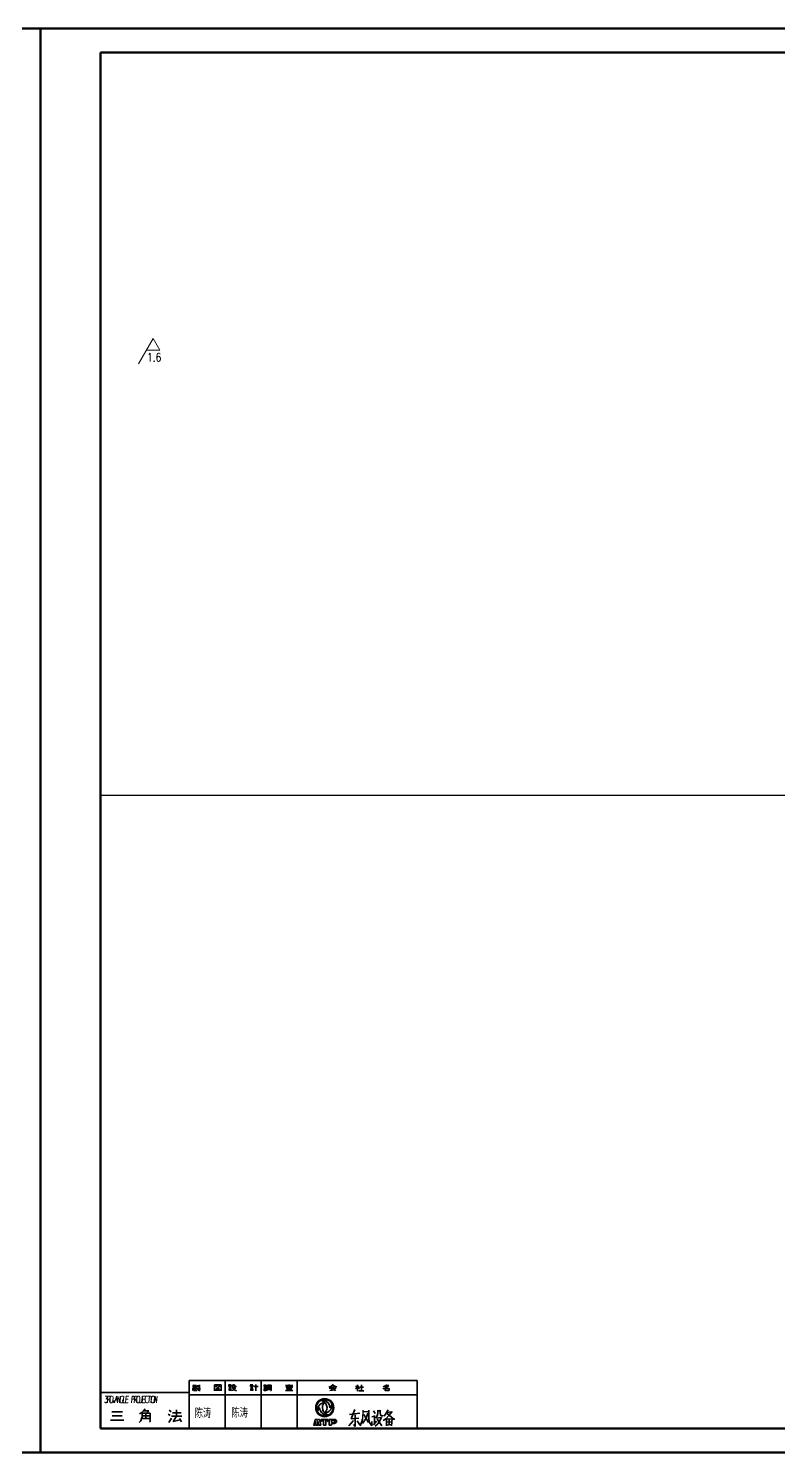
# Model space of a CAD drawing. Header units: millimetres. Extents: x 1333 to 104182, y -62616 to -5704.
# Drawn here: x 48868 to 49181, y -62616 to -62022 of the extents above; entities that cross this region are included whole.
import ezdxf
from ezdxf.enums import TextEntityAlignment as Align

# ---------------------------------------------------------------- set-up
doc = ezdxf.new("R2010")
doc.units = ezdxf.units.MM
doc.header["$LTSCALE"] = 0.5
for name, color, linetype in [('08', 1, 'Continuous'), ('11', 3, 'Continuous'), ('SHM_LABEL', 40, 'Continuous')]:
    doc.layers.add(name, color=color, linetype=linetype)
doc.styles.add('KAI', font='simplex.shx', dxfattribs={"width": 0.8, "bigfont": 'extfont.shx'})
doc.styles.get("Standard").update_dxf_attribs({"font": 'simplex.shx'})

# ---------------------------------------------------------------- blocks, each defined once
blk = doc.blocks.new('999')
at = {"color": 7, "lineweight": 70}
for p, q in [((73402, -11943.1), (73402, -10161.1)), ((73402, -10161.1), (75925, -10161.1)), ((75925, -10161.1), (75925, -11943.1)), ((73477, -11913.1), (73477, -10191.1)), ((73477, -10191.1), (75895, -10191.1)), ((75895, -11913.1), (73477, -11913.1)), ((75925, -11943.1), (73402, -11943.1))]:
    blk.add_line(p, q, dxfattribs=at)
at = {"color": 7, "lineweight": 35}
for p, q in [((73588, -11853.1), (73873, -11853.1)), ((73633, -11853.1), (73633, -11913.1)), ((73678, -11853.1), (73678, -11913.1)), ((73689.3, -11862.6), (73689.3, -11864.6)), ((73690.7, -11865.7), (73689.8, -11865.5)), ((73690.7, -11858.7), (73690.7, -11865.7)), ((73708.3, -11859.2), (73717.8, -11859.2)), ((73708.3, -11865.5), (73717.7, -11865.5)), ((73713, -11859.2), (73708.8, -11861.6)), ((73710.5, -11865.5), (73710.5, -11862.1)), ((73710.5, -11862.1), (73715.6, -11862.1)), ((73710.5, -11863.2), (73715.6, -11863.2)), ((73710.5, -11864.5), (73715.6, -11864.5)), ((73713, -11857.8), (73713, -11861.6)), ((73713, -11859.2), (73717.7, -11861.9)), ((73715.6, -11862.1), (73715.6, -11865.5)), ((73723, -11853.1), (73723, -11913.1)), ((73765, -11860.3), (73762.7, -11861.3)), ((73763.1, -11862.4), (73771.9, -11862.4)), ((73763.9, -11865.6), (73770.4, -11864.8)), ((73767.9, -11858.2), (73765, -11860.3)), ((73765.2, -11861.2), (73769.6, -11861.2)), ((73766.9, -11862.4), (73765.8, -11865.4)), ((73767.6, -11858.4), (73769.7, -11859.9)), ((73769.4, -11863.4), (73771.1, -11865.8)), ((73769.7, -11859.9), (73772.6, -11861.1)), ((73798.7, -11861.9), (73796, -11863.4)), ((73796.2, -11860.3), (73800.1, -11860.3)), ((73798.5, -11858.5), (73798.5, -11860.3)), ((73800.1, -11860.3), (73798.7, -11861.9)), ((73798.7, -11861.9), (73800.8, -11863.3)), ((73798.7, -11861.9), (73798.7, -11866.3)), ((73800.3, -11865.8), (73806.3, -11865.8)), ((73800.9, -11861.3), (73805.8, -11861.3)), ((73803.4, -11858.6), (73803.4, -11865.8)), ((73833.2, -11862.4), (73830.3, -11863.4)), ((73833.8, -11859.3), (73830.7, -11860.9)), ((73832.5, -11860), (73834.6, -11861.6)), ((73833, -11862.9), (73838.3, -11862.9)), ((73833, -11865.8), (73833, -11862.9)), ((73833, -11865.4), (73838.3, -11865.4)), ((73836.1, -11860.7), (73833.2, -11862.4)), ((73835, -11858.3), (73833.8, -11859.3)), ((73833.8, -11859.3), (73837.7, -11859.3)), ((73837.7, -11859.3), (73836.1, -11860.7)), ((73838.3, -11862.9), (73838.3, -11865.7)), ((73873, -11853.1), (73873, -11913.1)), ((73477, -11868.1), (73588, -11868.1)), ((73588, -11871.1), (73873, -11871.1)), ((73743.7, -11908.7), (73745.5, -11901.6)), ((73745.6, -11901.6), (73747.8, -11901.6)), ((73745.8, -11903.8), (73747, -11908.7)), ((73747.8, -11901.6), (73748.2, -11903.1)), ((73748.6, -11901.6), (73748.2, -11903.1)), ((73748.8, -11903.7), (73748.5, -11904.5)), ((73750.9, -11901.6), (73748.6, -11901.6)), ((73750, -11908.7), (73748.8, -11903.7)), ((73752.7, -11908.7), (73750.9, -11901.6)), ((73752.9, -11901.6), (73762, -11901.6)), ((73752.9, -11901.6), (73752.9, -11904.2)), ((73752.9, -11904.2), (73756, -11902.3)), ((73756, -11908.7), (73756, -11902.3)), ((73758.9, -11908.7), (73758.9, -11902.3)), ((73762, -11904.2), (73758.9, -11902.3)), ((73762, -11901.6), (73762, -11904.2)), ((73763.2, -11901.6), (73769.7, -11901.6)), ((73763.2, -11908.7), (73763.2, -11901.6)), ((73766.1, -11902.8), (73768.7, -11902.8)), ((73766.1, -11905.6), (73766.1, -11902.8)), ((73743.3, -11908.7), (73746.1, -11908.7)), ((73745.3, -11905.4), (73746, -11908.7)), ((73749.5, -11908.7), (73747, -11908.7)), ((73748.5, -11904.5), (73749.5, -11908.7)), ((73752.7, -11908.7), (73750, -11908.7)), ((73756, -11908.7), (73758.9, -11908.7)), ((73766.1, -11908.7), (73763.2, -11908.7)), ((73766.1, -11905.6), (73768.7, -11905.6)), ((73766.1, -11906.7), (73769.7, -11906.7)), ((73766.1, -11908.7), (73766.1, -11906.7))]:
    blk.add_line(p, q, dxfattribs=at)
at = {"color": 7, "lineweight": 35, "ltscale": 0.125}
blk.add_line((73588, -11868.1), (73588, -11853.1), dxfattribs=at)
at = {"color": 7, "lineweight": 35, "ltscale": 0.085229}
blk.add_line((73591.7, -11863.4), (73602, -11863.4), dxfattribs=at)
at = {"color": 7, "lineweight": 35, "ltscale": 0.027653}
blk.add_line((73595.2, -11864.3), (73591.9, -11865), dxfattribs=at)
at = {"color": 7, "lineweight": 35, "ltscale": 0.044715}
blk.add_line((73592.2, -11860.5), (73597.6, -11860.5), dxfattribs=at)
at = {"color": 7, "lineweight": 35, "ltscale": 0.012385}
blk.add_line((73593.6, -11858.5), (73592.8, -11859.8), dxfattribs=at)
at = {"color": 7, "lineweight": 35, "ltscale": 0.032741}
blk.add_line((73593.1, -11859.3), (73597.1, -11859.3), dxfattribs=at)
at = {"color": 7, "lineweight": 35, "ltscale": 0.011821}
blk.add_line((73593.2, -11862.9), (73593.2, -11861.4), dxfattribs=at)
at = {"color": 7, "lineweight": 35, "ltscale": 0.030435}
blk.add_line((73593.2, -11861.4), (73596.8, -11861.5), dxfattribs=at)
at = {"color": 7, "lineweight": 35, "ltscale": 0.032907}
blk.add_line((73593.6, -11866), (73597.5, -11865.6), dxfattribs=at)
at = {"color": 7, "lineweight": 35, "ltscale": 0.038324}
blk.add_line((73595, -11858.5), (73595, -11863.1), dxfattribs=at)
at = {"color": 7, "lineweight": 35, "ltscale": 0.015919}
blk.add_line((73596.9, -11863.4), (73595.2, -11864.3), dxfattribs=at)
at = {"color": 7, "lineweight": 35, "ltscale": 0.013156}
blk.add_line((73595.2, -11864.3), (73595.2, -11865.8), dxfattribs=at)
at = {"color": 7, "lineweight": 35, "ltscale": 0.003058}
blk.add_line((73596.5, -11863), (73596.2, -11863), dxfattribs=at)
at = {"color": 7, "lineweight": 35, "ltscale": 0.003768}
blk.add_line((73596.8, -11862.6), (73596.5, -11863), dxfattribs=at)
at = {"color": 7, "lineweight": 35, "ltscale": 0.009536}
blk.add_line((73596.8, -11861.5), (73596.8, -11862.6), dxfattribs=at)
at = {"color": 7, "lineweight": 35, "ltscale": 0.008582}
blk.add_line((73597.4, -11862.5), (73597.4, -11863.5), dxfattribs=at)
at = {"color": 7, "lineweight": 35, "ltscale": 0.014683}
blk.add_line((73597.4, -11863.5), (73598.6, -11864.8), dxfattribs=at)
at = {"color": 7, "lineweight": 35, "ltscale": 0.01925}
blk.add_line((73600.7, -11863.8), (73598.6, -11864.8), dxfattribs=at)
at = {"color": 7, "lineweight": 35, "ltscale": 0.015107}
blk.add_line((73598.6, -11864.8), (73600.3, -11865.4), dxfattribs=at)
at = {"color": 7, "lineweight": 35, "ltscale": 0.025931}
blk.add_line((73598.9, -11858.8), (73598.9, -11861.9), dxfattribs=at)
at = {"color": 7, "lineweight": 35, "ltscale": 0.00304}
blk.add_line((73600.6, -11862.7), (73600.2, -11862.7), dxfattribs=at)
at = {"color": 7, "lineweight": 35, "ltscale": 0.011018}
blk.add_line((73600.3, -11865.4), (73601.6, -11865.6), dxfattribs=at)
at = {"color": 7, "lineweight": 35, "ltscale": 0.003388}
blk.add_line((73600.9, -11862.4), (73600.6, -11862.7), dxfattribs=at)
at = {"color": 7, "lineweight": 35, "ltscale": 0.033368}
blk.add_line((73600.9, -11858.4), (73600.9, -11862.4), dxfattribs=at)
at = {"color": 7, "lineweight": 35, "ltscale": 0.070776}
for p, q in [((73619.5, -11858.3), (73628, -11858.3)), ((73619.5, -11865.2), (73628, -11865.2))]:
    blk.add_line(p, q, dxfattribs=at)
at = {"color": 7, "lineweight": 35, "ltscale": 0.062347}
blk.add_line((73619.5, -11858.3), (73619.5, -11865.8), dxfattribs=at)
at = {"color": 7, "lineweight": 35, "ltscale": 0.016097}
blk.add_line((73622.9, -11863.5), (73621.1, -11864.3), dxfattribs=at)
at = {"color": 7, "lineweight": 35, "ltscale": 0.013534}
blk.add_line((73621.2, -11859.7), (73622.1, -11861), dxfattribs=at)
at = {"color": 7, "lineweight": 35, "ltscale": 0.035448}
blk.add_line((73622.1, -11861.6), (73625.8, -11863.7), dxfattribs=at)
at = {"color": 7, "lineweight": 35, "ltscale": 0.029906}
blk.add_line((73625.4, -11860.9), (73622.9, -11863.5), dxfattribs=at)
at = {"color": 7, "lineweight": 35, "ltscale": 0.012539}
blk.add_line((73623.5, -11859), (73623.7, -11860.5), dxfattribs=at)
at = {"color": 7, "lineweight": 35, "ltscale": 0.013951}
blk.add_line((73626.4, -11859.6), (73625.4, -11860.9), dxfattribs=at)
at = {"color": 7, "lineweight": 35, "ltscale": 0.063303}
blk.add_line((73628, -11858.3), (73628, -11865.9), dxfattribs=at)
at = {"color": 7, "lineweight": 35, "ltscale": 0.036719}
for p, q in [((73636.8, -11859.6), (73641.2, -11859.6)), ((73664, -11859.6), (73668.4, -11859.6)), ((73680.9, -11859.8), (73685.3, -11859.8))]:
    blk.add_line(p, q, dxfattribs=at)
at = {"color": 7, "lineweight": 35, "ltscale": 0.025879}
for p, q in [((73637.2, -11858.4), (73640.3, -11858.4)), ((73664.4, -11858.4), (73667.5, -11858.4))]:
    blk.add_line(p, q, dxfattribs=at)
at = {"color": 7, "lineweight": 35, "ltscale": 0.025122}
blk.add_line((73637.4, -11860.9), (73640.5, -11860.9), dxfattribs=at)
at = {"color": 7, "lineweight": 35, "ltscale": 0.024927}
for p, q in [((73637.4, -11862.2), (73640.4, -11862.2)), ((73664.6, -11862.2), (73667.6, -11862.2))]:
    blk.add_line(p, q, dxfattribs=at)
at = {"color": 7, "lineweight": 35, "ltscale": 0.018304}
for p, q in [((73637.8, -11865.6), (73637.8, -11863.4)), ((73665, -11865.6), (73665, -11863.4)), ((73681.9, -11865.8), (73681.9, -11863.6))]:
    blk.add_line(p, q, dxfattribs=at)
at = {"color": 7, "lineweight": 35, "ltscale": 0.019971}
for p, q in [((73637.8, -11863.4), (73640.2, -11863.4)), ((73637.8, -11865.1), (73640.2, -11865.1)), ((73665, -11863.4), (73667.4, -11863.4)), ((73665, -11865.1), (73667.4, -11865.1))]:
    blk.add_line(p, q, dxfattribs=at)
at = {"color": 7, "lineweight": 35, "ltscale": 0.019257}
for p, q in [((73640.2, -11863.4), (73640.2, -11865.7)), ((73684.3, -11863.6), (73684.3, -11865.9))]:
    blk.add_line(p, q, dxfattribs=at)
at = {"color": 7, "lineweight": 35, "ltscale": 0.006976}
blk.add_line((73641.4, -11860.7), (73642.1, -11860.3), dxfattribs=at)
at = {"color": 7, "lineweight": 35, "ltscale": 0.03595}
blk.add_line((73641.4, -11861.7), (73645.8, -11861.7), dxfattribs=at)
at = {"color": 7, "lineweight": 35, "ltscale": 0.013082}
blk.add_line((73642.9, -11865.1), (73641.5, -11865.7), dxfattribs=at)
at = {"color": 7, "lineweight": 35, "ltscale": 0.00629}
blk.add_line((73642.1, -11860.3), (73642.6, -11859.7), dxfattribs=at)
at = {"color": 7, "lineweight": 35, "ltscale": 0.01087}
blk.add_line((73642.6, -11859.7), (73642.6, -11858.4), dxfattribs=at)
at = {"color": 7, "lineweight": 35, "ltscale": 0.017126}
blk.add_line((73642.6, -11858.4), (73644.6, -11858.4), dxfattribs=at)
at = {"color": 7, "lineweight": 35, "ltscale": 0.009218}
blk.add_line((73642.6, -11862.7), (73643.1, -11863.6), dxfattribs=at)
at = {"color": 7, "lineweight": 35, "ltscale": 0.011358}
blk.add_line((73644, -11864.4), (73642.9, -11865.1), dxfattribs=at)
at = {"color": 7, "lineweight": 35, "ltscale": 0.014821}
blk.add_line((73643.1, -11863.6), (73644.5, -11864.7), dxfattribs=at)
at = {"color": 7, "lineweight": 35, "ltscale": 0.014299}
blk.add_line((73645.2, -11863.1), (73644, -11864.4), dxfattribs=at)
at = {"color": 7, "lineweight": 35, "ltscale": 0.022491}
blk.add_line((73644.5, -11864.7), (73647, -11865.8), dxfattribs=at)
at = {"color": 7, "lineweight": 35, "ltscale": 0.014682}
blk.add_line((73644.6, -11858.4), (73644.6, -11860.1), dxfattribs=at)
at = {"color": 7, "lineweight": 35, "ltscale": 0.003426}
blk.add_line((73644.6, -11860.1), (73645, -11860.3), dxfattribs=at)
at = {"color": 7, "lineweight": 35, "ltscale": 0.01073}
blk.add_line((73645, -11860.3), (73646.3, -11860.3), dxfattribs=at)
at = {"color": 7, "lineweight": 35, "ltscale": 0.012738}
blk.add_line((73645.8, -11861.7), (73645.2, -11863.1), dxfattribs=at)
at = {"color": 7, "lineweight": 35, "ltscale": 0.006401}
blk.add_line((73646.3, -11860.3), (73646.7, -11859.7), dxfattribs=at)
at = {"color": 7, "lineweight": 35, "ltscale": 0.02511}
for p, q in [((73664.6, -11860.9), (73667.7, -11860.9)), ((73681.5, -11861.1), (73684.5, -11861.1))]:
    blk.add_line(p, q, dxfattribs=at)
at = {"color": 7, "lineweight": 35, "ltscale": 0.01926}
blk.add_line((73667.4, -11863.4), (73667.4, -11865.7), dxfattribs=at)
at = {"color": 7, "lineweight": 35, "ltscale": 0.045654}
blk.add_line((73668.8, -11860.7), (73674.3, -11860.7), dxfattribs=at)
at = {"color": 7, "lineweight": 35, "ltscale": 0.066437}
blk.add_line((73671.5, -11858), (73671.5, -11865.9), dxfattribs=at)
at = {"color": 7, "lineweight": 35, "ltscale": 0.025867}
blk.add_line((73681.3, -11858.7), (73684.4, -11858.7), dxfattribs=at)
at = {"color": 7, "lineweight": 35, "ltscale": 0.024915}
blk.add_line((73681.5, -11862.4), (73684.5, -11862.4), dxfattribs=at)
at = {"color": 7, "lineweight": 35, "ltscale": 0.019983}
for p, q in [((73681.9, -11863.6), (73684.3, -11863.6)), ((73681.9, -11865.4), (73684.3, -11865.4))]:
    blk.add_line(p, q, dxfattribs=at)
at = {"color": 7, "lineweight": 35, "ltscale": 0.010372}
blk.add_line((73685, -11865.6), (73685.8, -11864.6), dxfattribs=at)
at = {"color": 7, "lineweight": 35, "ltscale": 0.008641}
blk.add_line((73685.8, -11864.6), (73686, -11863.6), dxfattribs=at)
at = {"color": 7, "lineweight": 35, "ltscale": 0.040677}
blk.add_line((73686, -11863.6), (73686, -11858.7), dxfattribs=at)
at = {"color": 7, "lineweight": 35, "ltscale": 0.039233}
blk.add_line((73686, -11858.7), (73690.7, -11858.7), dxfattribs=at)
at = {"color": 7, "lineweight": 35, "ltscale": 0.022327}
for p, q in [((73687, -11860.4), (73689.7, -11860.4)), ((73687, -11861.6), (73689.7, -11861.6))]:
    blk.add_line(p, q, dxfattribs=at)
at = {"color": 7, "lineweight": 35, "ltscale": 0.016611}
blk.add_line((73687, -11864.6), (73687, -11862.6), dxfattribs=at)
at = {"color": 7, "lineweight": 35, "ltscale": 0.018945}
for p, q in [((73687, -11862.6), (73689.3, -11862.6)), ((73687, -11864.2), (73689.3, -11864.2))]:
    blk.add_line(p, q, dxfattribs=at)
at = {"color": 7, "lineweight": 35, "ltscale": 0.018152}
blk.add_line((73688.3, -11859.4), (73688.3, -11861.6), dxfattribs=at)
at = {"color": 7, "lineweight": 35, "ltscale": 0.375}
blk.add_line((73588, -11868.1), (73588, -11913.1), dxfattribs=at)
at = {"color": 7, "lineweight": 35, "ltscale": 0.1401}
blk.add_line((73489.4, -11902.7), (73506.3, -11902.7), dxfattribs=at)
at = {"color": 7, "lineweight": 35, "ltscale": 0.111206}
blk.add_line((73491.3, -11892.3), (73504.7, -11892.3), dxfattribs=at)
at = {"color": 7, "lineweight": 35, "ltscale": 0.104199}
blk.add_line((73491.7, -11897.3), (73504.2, -11897.3), dxfattribs=at)
at = {"color": 7, "lineweight": 35, "ltscale": 0.026955}
blk.add_line((73527.7, -11903.4), (73525.5, -11905.7), dxfattribs=at)
at = {"color": 7, "lineweight": 35, "ltscale": 0.025778}
blk.add_line((73528.6, -11893.1), (73525.9, -11894.6), dxfattribs=at)
at = {"color": 7, "lineweight": 35, "ltscale": 0.02588}
blk.add_line((73528.5, -11900.4), (73527.7, -11903.4), dxfattribs=at)
at = {"color": 7, "lineweight": 35, "ltscale": 0.015901}
blk.add_line((73529, -11898.6), (73528.5, -11900.4), dxfattribs=at)
at = {"color": 7, "lineweight": 35, "ltscale": 0.08938}
blk.add_line((73528.5, -11900.4), (73539.3, -11900.4), dxfattribs=at)
at = {"color": 7, "lineweight": 35, "ltscale": 0.027872}
blk.add_line((73531, -11890.8), (73528.6, -11893.1), dxfattribs=at)
at = {"color": 7, "lineweight": 35, "ltscale": 0.085266}
for p, q in [((73529, -11893.7), (73539.3, -11893.7)), ((73529, -11897.1), (73539.3, -11897.1))]:
    blk.add_line(p, q, dxfattribs=at)
at = {"color": 7, "lineweight": 35, "ltscale": 0.027725}
blk.add_line((73529, -11893.7), (73529, -11897.1), dxfattribs=at)
at = {"color": 7, "lineweight": 35, "ltscale": 0.01272}
blk.add_line((73529, -11897.1), (73529, -11898.6), dxfattribs=at)
at = {"color": 7, "lineweight": 35, "ltscale": 0.024651}
blk.add_line((73533.1, -11888.6), (73531, -11890.8), dxfattribs=at)
at = {"color": 7, "lineweight": 35, "ltscale": 0.055009}
blk.add_line((73531, -11890.8), (73537.6, -11890.8), dxfattribs=at)
at = {"color": 7, "lineweight": 35, "ltscale": 0.055774}
blk.add_line((73533.9, -11893.7), (73533.9, -11900.4), dxfattribs=at)
at = {"color": 7, "lineweight": 35, "ltscale": 0.030689}
blk.add_line((73537.6, -11890.8), (73535.1, -11893.6), dxfattribs=at)
at = {"color": 7, "lineweight": 35, "ltscale": 0.087085}
blk.add_line((73539.3, -11893.7), (73539.3, -11904.2), dxfattribs=at)
at = {"color": 7, "lineweight": 35, "ltscale": 0.026327}
blk.add_line((73561.6, -11895), (73564.1, -11896.9), dxfattribs=at)
at = {"color": 7, "lineweight": 35, "ltscale": 0.053073}
blk.add_line((73565.9, -11900.1), (73562.4, -11905.4), dxfattribs=at)
at = {"color": 7, "lineweight": 35, "ltscale": 0.026571}
blk.add_line((73562.9, -11890), (73565.4, -11892.1), dxfattribs=at)
at = {"color": 7, "lineweight": 35, "ltscale": 0.107727}
blk.add_line((73565.7, -11897.6), (73578.7, -11897.6), dxfattribs=at)
at = {"color": 7, "lineweight": 35, "ltscale": 0.090796}
blk.add_line((73567.2, -11893.3), (73578.1, -11893.3), dxfattribs=at)
at = {"color": 7, "lineweight": 35, "ltscale": 0.066593}
blk.add_line((73572, -11897.6), (73568, -11904.5), dxfattribs=at)
at = {"color": 7, "lineweight": 35, "ltscale": 0.073285}
blk.add_line((73568, -11904.5), (73576.5, -11902.2), dxfattribs=at)
at = {"color": 7, "lineweight": 35, "ltscale": 0.067187}
blk.add_line((73572, -11889.5), (73572, -11897.6), dxfattribs=at)
at = {"color": 7, "lineweight": 35, "ltscale": 0.041521}
blk.add_line((73575.7, -11900.4), (73578.2, -11904.7), dxfattribs=at)
at = {"color": 7, "lineweight": 35, "ltscale": 0.009216}
blk.add_line((73539.3, -11904.2), (73538.5, -11905), dxfattribs=at)
at = {"color": 7, "lineweight": 13}
for points in [[(73482.3, -11879.5), (73482.5, -11880.2), (73482.7, -11880.7), (73483.2, -11880.9), (73484.2, -11880.9), (73484.6, -11880.6), (73485.2, -11879.9), (73485.7, -11877.1), (73485.4, -11876.4), (73484.7, -11876), (73484, -11876.2), (73485.7, -11872.5), (73482.7, -11872.5)], [(73485.7, -11880.9), (73486, -11876.2), (73486.3, -11872.5), (73488.5, -11872.5), (73489, -11873.3), (73488.8, -11875.7), (73488.1, -11876.3), (73486, -11876.3)], [(73487, -11876.3), (73489, -11880.9)], [(73489, -11880.9), (73491.4, -11880.9), (73492.1, -11879.9), (73492.5, -11879), (73492.6, -11878.1), (73492.9, -11875.1), (73492.8, -11873.9), (73492.4, -11872.9), (73491.7, -11872.5), (73489.3, -11872.5)], [(73489.5, -11872.5), (73489.3, -11876.1), (73489, -11880.9)], [(73494.6, -11879.4), (73492.9, -11879.4)], [(73493.1, -11878.8), (73494.4, -11878.8)], [(73493.1, -11880), (73494.4, -11880)], [(73494.6, -11880.9), (73495.8, -11876.7), (73497.1, -11872.5), (73497.6, -11876.7), (73498.1, -11880.9)], [(73495.7, -11877), (73497.6, -11877)], [(73498.1, -11880.9), (73498.5, -11876.7), (73498.9, -11872.5), (73499.9, -11876.8), (73500.8, -11880.9), (73501.3, -11876.4), (73501.7, -11872.5)], [(73504.8, -11877.5), (73504.4, -11880.9), (73502.2, -11880.9), (73501.8, -11879.6), (73501.7, -11878.7), (73502.2, -11874.5), (73502.6, -11873), (73503.2, -11872.5), (73505.5, -11872.5)], [(73504.3, -11877.5), (73505.3, -11877.5)], [(73508.5, -11880.9), (73505.5, -11880.9), (73505.8, -11876.2), (73506.1, -11872.5)], [(73511.8, -11880.9), (73508.5, -11880.9), (73508.8, -11876.2), (73509.1, -11872.5), (73512.4, -11872.5)], [(73508.8, -11876.4), (73511.5, -11876.4)], [(73515.9, -11880.9), (73516.3, -11876.2), (73516.5, -11872.5), (73518.5, -11872.5), (73518.9, -11872.9), (73519.2, -11873.4), (73519, -11875.5), (73518.5, -11876.2), (73516.3, -11876.2)], [(73519.2, -11880.9), (73519.5, -11876.2), (73519.8, -11872.5), (73521.9, -11872.5), (73522.4, -11873.3), (73522.3, -11875.7), (73521.6, -11876.3), (73519.5, -11876.3)], [(73520.4, -11876.3), (73522.4, -11880.9)], [(73529, -11872.5), (73528.6, -11878.5), (73528.2, -11879.9), (73527.6, -11880.9), (73526.3, -11880.9)], [(73532.4, -11880.9), (73529, -11880.9), (73529.4, -11876.2), (73529.6, -11872.5), (73533, -11872.5)], [(73529.4, -11876.4), (73532, -11876.4)], [(73536.4, -11880.9), (73534.5, -11880.9), (73533.8, -11880.6), (73533.5, -11880.3), (73533.2, -11879.6), (73533, -11878.5), (73533, -11875.1), (73533.5, -11873.5), (73533.9, -11872.8), (73534.4, -11872.5), (73536.5, -11872.5)], [(73536.5, -11872.5), (73540.1, -11872.5)], [(73537.7, -11880.9), (73538, -11876.2), (73538.3, -11872.5)], [(73540.1, -11880.9), (73540.4, -11876.7), (73540.6, -11872.5)], [(73544.5, -11880.9), (73544.9, -11876.7), (73545.3, -11872.5), (73546.3, -11876.8), (73547.2, -11880.9), (73547.7, -11876.4), (73548.1, -11872.5)]]:
    blk.add_lwpolyline(points, dxfattribs=at)
for points in [[(73493.4, -11880.5), (73494.1, -11880.5), (73494.6, -11879.8), (73494.6, -11879), (73494.1, -11878.4), (73493.4, -11878.4), (73492.9, -11879), (73492.9, -11879.8)], [(73524.9, -11880.9), (73525.9, -11879.6), (73526.1, -11878.4), (73526.3, -11874), (73525.8, -11872.9), (73525.4, -11872.5), (73523.9, -11872.5), (73523.4, -11872.9), (73522.9, -11873.9), (73522.6, -11874.9), (73522.4, -11879.5), (73523.3, -11880.9)], [(73543.1, -11880.9), (73544.1, -11879.6), (73544.3, -11878.4), (73544.5, -11874), (73544, -11872.9), (73543.6, -11872.5), (73542.1, -11872.5), (73541.6, -11872.9), (73541.1, -11873.9), (73540.8, -11874.9), (73540.6, -11879.5), (73541.5, -11880.9)]]:
    blk.add_lwpolyline(points, close=True, dxfattribs=at)
at = {"color": 7, "lineweight": 35}
for points in [[(73793.4, -11903.2), (73787.6, -11909.9)], [(73788.6, -11895.4), (73801.5, -11894)], [(73795.3, -11889.3), (73790.5, -11901.1)], [(73790.5, -11901.1), (73800.1, -11900.1)], [(73795.7, -11896.1), (73795.7, -11910.6)], [(73797.9, -11903.5), (73801.5, -11908.6)], [(73804.8, -11901.5), (73804.1, -11904.2)], [(73804.6, -11906.9), (73809.2, -11900.1)], [(73805.1, -11892.3), (73812.8, -11891.6)], [(73806.3, -11895.4), (73812.3, -11905.5)], [(73809.2, -11900.1), (73811.3, -11894)], [(73812.8, -11890.3), (73812.8, -11901.5)], [(73812.8, -11901.5), (73813.7, -11905.5)], [(73819.9, -11897.7), (73816.3, -11898.4)], [(73818.5, -11891), (73820.4, -11894.4)], [(73819.9, -11906.9), (73819.9, -11896.7)], [(73823, -11897.1), (73821.4, -11900.1)], [(73822.8, -11900.1), (73827.8, -11899.4)], [(73823.8, -11894.4), (73823, -11897.1)], [(73823.3, -11901.5), (73828.8, -11909.9)], [(73823.8, -11890), (73823.8, -11894.4)], [(73823.8, -11891.3), (73826.9, -11890.6)], [(73828.6, -11898.8), (73826.2, -11904.2)], [(73826.9, -11890), (73826.9, -11893)], [(73826.9, -11893), (73827.1, -11896.1)], [(73827.1, -11896.1), (73828.1, -11897.4)], [(73828.1, -11897.4), (73830.5, -11897.4)], [(73841.7, -11891.6), (73838.1, -11896.4), (73834.1, -11900.8), (73830.5, -11903.2)], [(73834.5, -11893.7), (73831.7, -11897.7)], [(73836.9, -11889.6), (73834.5, -11893.7)], [(73834.8, -11900.8), (73834.8, -11909.9)], [(73834.8, -11901.5), (73841.5, -11900.8)], [(73835, -11893), (73841.2, -11892)], [(73835.5, -11894.4), (73843.9, -11901.5), (73845.3, -11901.5)], [(73838.1, -11901.5), (73838.1, -11908.2)], [(73841.7, -11900.5), (73841.2, -11909.9)], [(73795.7, -11910.6), (73793.6, -11908.2)], [(73804.1, -11904.2), (73801.7, -11909.9)], [(73813.7, -11905.5), (73816.3, -11909.9)], [(73816.3, -11909.9), (73816.3, -11904.2)], [(73822.3, -11903.8), (73818.7, -11908.6)], [(73820.4, -11910.3), (73824, -11907.2)], [(73824, -11907.2), (73826.2, -11904.2)], [(73841.2, -11908.2), (73834.8, -11908.9)], [(73835.5, -11905.2), (73840.5, -11904.9)]]:
    blk.add_lwpolyline(points, dxfattribs=at)
for radius in [11.3, 10.4]:
    blk.add_circle((73757.5, -11887), radius, dxfattribs=at)
for centre, radius, start, end in [((73758.4, -11890.5), 10.1, 94.3618, 189.3685), ((73751.3, -11887), 9.07, 312.4542, 84.3408), ((73754.5, -11887), 9.33, 0, 103.7818), ((73763.6, -11887), 9.07, 132.4542, 264.3408), ((73756.6, -11883.5), 10.2, 274.9268, 7.678), ((73757.5, -11879.7), 9.61, 311.5828, 344.9375), ((73757.5, -11894.2), 9.57, 131.0518, 165.2314), ((73760.4, -11887), 9.23, 180, 285.8775), ((73768.7, -11904.2), 1.42, 270, 90), ((73769.7, -11904.2), 2.55, 270, 90)]:
    blk.add_arc(centre, radius, start, end, dxfattribs=at)
blk = doc.blocks.new('1001')
at = {"color": 1, "lineweight": 13, "ltscale": 0.303109}
blk.add_line((72578.53, -15198.71), (72572.47, -15209.21), dxfattribs=at)
at = {"color": 1, "lineweight": 13, "ltscale": 0.141451}
for p, q in [((72578.53, -15198.71), (72581.36, -15203.61)), ((72581.36, -15203.61), (72575.7, -15203.61))]:
    blk.add_line(p, q, dxfattribs=at)

msp = doc.modelspace()

# ---------------------------------------------------------------- linework, layer by layer
at = {"color": 3}
for points in [[(48032.32, -62022.279), (48873.32, -62022.279), (48873.32, -62616.279), (48032.32, -62616.279)], [(48873.32, -62022.279), (49714.32, -62022.279), (49714.32, -62616.279), (48873.32, -62616.279)]]:
    msp.add_lwpolyline(points, close=True, dxfattribs=at)
msp.add_lwpolyline([(49007.69, -62598.557), (49007.61, -62602.396)])
at = {"layer": '08', "color": 3}
msp.add_line((49564.32, -62342.279), (48898.32, -62342.279), dxfattribs=at)
at = {"layer": '11'}
for points in [[(48032.32, -62022.279), (48873.32, -62022.279), (48873.32, -62616.279), (48032.32, -62616.279)], [(48873.32, -62022.279), (49714.32, -62022.279), (49714.32, -62616.279), (48873.32, -62616.279)]]:
    msp.add_lwpolyline(points, close=True, dxfattribs=at)

# ---------------------------------------------------------------- block references
at = {"layer": '08', "color": 55, "xscale": 0.3333333333430346, "zscale": 0.3333333333333333}
for p, yscale in [((23564.994, -58635.239), 0.3333333333357587), ((24405.994, -58635.239), 0.3333333333284827)]:
    msp.add_blockref('999', p, dxfattribs=dict(at, yscale=yscale))
at = {"layer": '08', "color": 55}
msp.add_blockref('1001', (-23658.269, -46952.887), dxfattribs=at)

# ---------------------------------------------------------------- texts
at = {"layer": '08', "color": 4, "insert": (48917.715, -62157.669), "char_height": 3.5, "width": 50.82214, "attachment_point": 1, "style": 'KAI'}
msp.add_mtext('1.6', dxfattribs=at)
at = {"layer": 'SHM_LABEL', "width": 0.7}
for p in [(48944.492, -62599.712), (48959.8, -62599.554)]:
    msp.add_text('陈涛', height=3.5, dxfattribs=at).set_placement(p, align=Align.MIDDLE_RIGHT)

doc.saveas('drawing.dxf')
